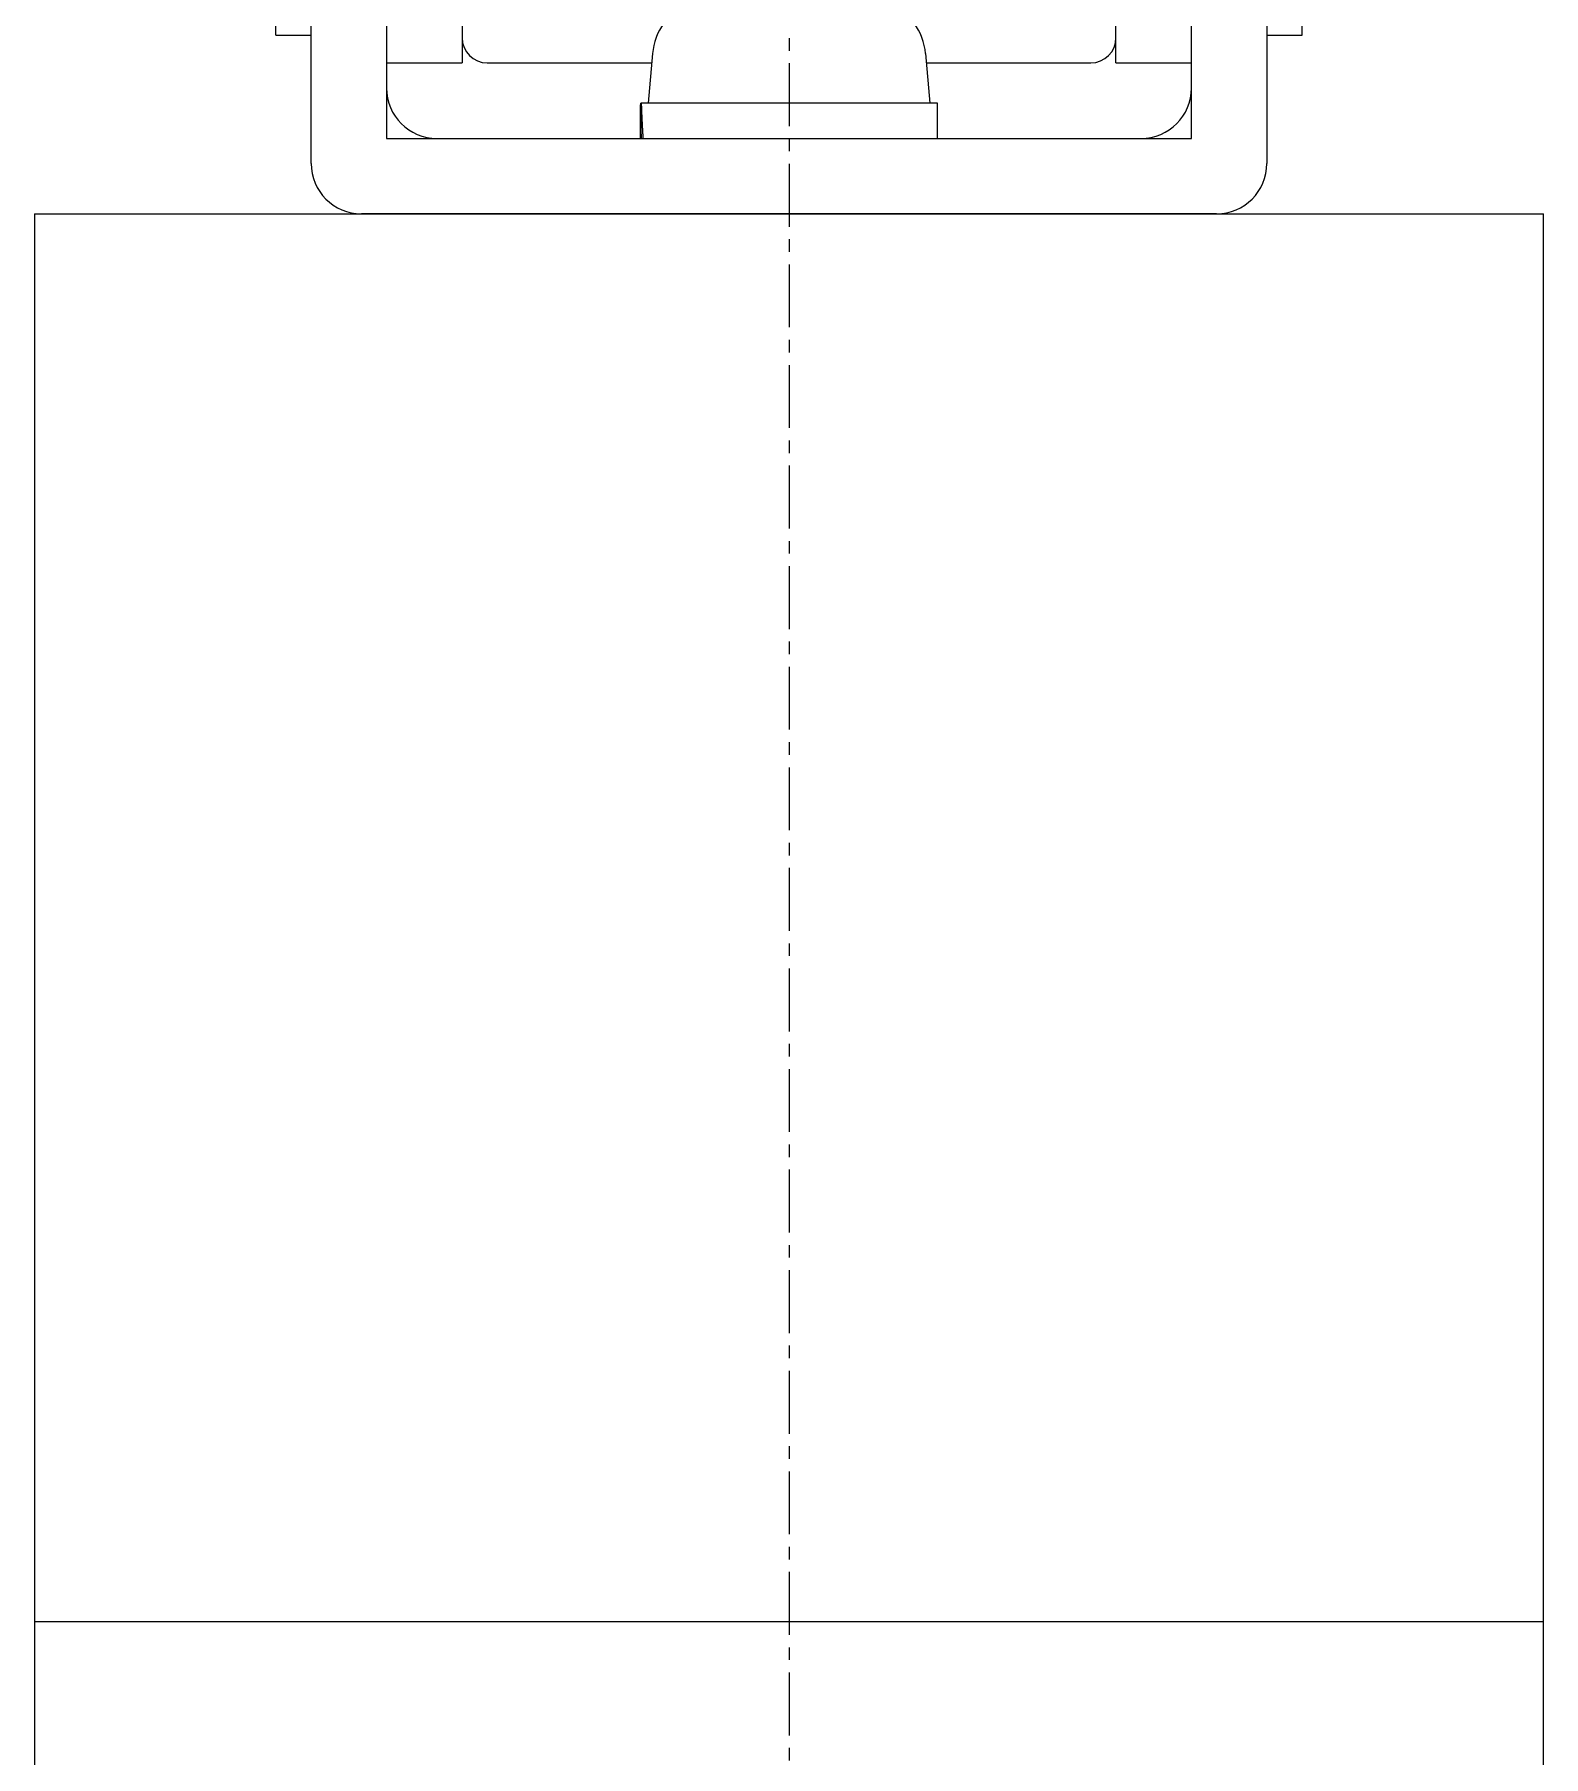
# Model space of a CAD drawing. Extents: x -7 to 305, y -225 to 131.
# Drawn here: x 44.85 to 74.85, y -75.67 to -41.42 of the extents above; entities that cross this region are included whole.
import ezdxf

# ---------------------------------------------------------------- set-up
doc = ezdxf.new("R2010")
doc.units = 0
doc.linetypes.add('CENTER', pattern=[2, 1.25, -0.25, 0.25, -0.25])
doc.layers.get('0').update_dxf_attribs({"linetype": 'CONTINUOUS'})
doc.layers.add('CENTER', color=1, linetype='CENTER')

# ---------------------------------------------------------------- blocks, each defined once
blk = doc.blocks.new('KOZU0011')
at = {"color": 7, "linetype": 'CONTINUOUS'}
for p, q in [((-6.5, 10), (-6.5, 3)), ((6.5, 3), (6.5, 10)), ((-10.2, 3.55), (-10.2, 9.45)), ((10.2, 3.553324), (10.2, 9.45)), ((-9.5, 1), (-9.5, 8.5)), ((-8, 8.5), (-8, 1.5)), ((8, 1.5), (8, 8.5)), ((9.5, 8.5), (9.5, 1)), ((-10.2, 3.55), (-9.884647, 3.55)), ((9.5, 3.55), (9.815353, 3.55)), ((-2.713547, 3.188167), (-2.8, 2.2)), ((2.713547, 3.188167), (2.8, 2.2)), ((-8, 3), (-6.5, 3)), ((-6, 3), (-2.730009, 3)), ((2.730009, 3), (6, 3)), ((6.5, 3), (8, 3)), ((-2.95, 1.5), (-2.95, 2.168181)), ((-2.949977, 2.2), (-2.937788, 2.2)), ((2.95, 2.2), (-2.937788, 2.2)), ((2.95, 1.5), (2.95, 2.2)), ((-8, 1.5), (8, 1.5)), ((8.5, 0), (-8.5, 0))]:
    blk.add_line(p, q, dxfattribs=at)
for points in [[(-9.88465, 3.55, 0), (-9.88164, 3.55, 0), (-9.87863, 3.55, 0), (-9.87563, 3.55, 0), (-9.87262, 3.55, 0), (-9.86962, 3.55001, 0), (-9.86661, 3.55001, 0), (-9.8636, 3.55001, 0), (-9.8606, 3.55001, 0), (-9.85759, 3.55002, 0), (-9.85459, 3.55002, 0), (-9.85158, 3.55002, 0), (-9.84857, 3.55003, 0), (-9.84557, 3.55003, 0), (-9.84256, 3.55004, 0), (-9.83955, 3.55005, 0), (-9.83655, 3.55005, 0), (-9.83354, 3.55006, 0), (-9.83054, 3.55007, 0), (-9.82753, 3.55007, 0), (-9.82452, 3.55008, 0), (-9.82152, 3.55009, 0), (-9.81851, 3.5501, 0), (-9.81551, 3.55011, 0), (-9.8125, 3.55012, 0), (-9.80949, 3.55013, 0), (-9.80649, 3.55014, 0), (-9.80348, 3.55015, 0), (-9.80048, 3.55016, 0), (-9.79747, 3.55017, 0), (-9.79446, 3.55018, 0), (-9.79146, 3.55019, 0), (-9.78845, 3.55021, 0), (-9.78545, 3.55022, 0), (-9.78244, 3.55023, 0), (-9.77943, 3.55025, 0), (-9.77643, 3.55026, 0), (-9.77342, 3.55028, 0), (-9.77042, 3.55029, 0), (-9.76741, 3.55031, 0), (-9.7644, 3.55032, 0), (-9.7614, 3.55034, 0), (-9.75839, 3.55036, 0), (-9.75539, 3.55038, 0), (-9.75238, 3.55039, 0), (-9.74937, 3.55041, 0), (-9.74637, 3.55043, 0), (-9.74336, 3.55045, 0), (-9.74036, 3.55047, 0), (-9.73735, 3.55049, 0), (-9.73435, 3.55051, 0), (-9.73134, 3.55053, 0), (-9.72834, 3.55055, 0), (-9.72533, 3.55057, 0), (-9.72232, 3.55059, 0), (-9.71932, 3.55061, 0), (-9.71631, 3.55064, 0), (-9.71331, 3.55066, 0), (-9.7103, 3.55068, 0), (-9.7073, 3.55071, 0), (-9.70429, 3.55073, 0), (-9.70129, 3.55076, 0), (-9.69828, 3.55078, 0), (-9.69527, 3.55081, 0), (-9.69227, 3.55083, 0), (-9.68926, 3.55086, 0), (-9.68626, 3.55088, 0), (-9.68325, 3.55091, 0), (-9.68025, 3.55094, 0), (-9.67724, 3.55097, 0), (-9.67424, 3.55099, 0), (-9.67123, 3.55102, 0), (-9.66823, 3.55105, 0), (-9.66522, 3.55108, 0), (-9.66222, 3.55111, 0), (-9.65921, 3.55114, 0), (-9.65621, 3.55117, 0), (-9.6532, 3.5512, 0), (-9.6502, 3.55123, 0), (-9.64719, 3.55127, 0), (-9.64419, 3.5513, 0), (-9.64118, 3.55133, 0), (-9.63818, 3.55136, 0), (-9.63517, 3.5514, 0), (-9.63217, 3.55143, 0), (-9.62916, 3.55147, 0), (-9.62616, 3.5515, 0), (-9.62315, 3.55154, 0), (-9.62015, 3.55157, 0), (-9.61715, 3.55161, 0), (-9.61414, 3.55164, 0), (-9.61114, 3.55168, 0), (-9.60813, 3.55172, 0), (-9.60513, 3.55175, 0), (-9.60212, 3.55179, 0), (-9.59912, 3.55183, 0), (-9.59611, 3.55187, 0), (-9.59311, 3.55191, 0), (-9.59011, 3.55195, 0), (-9.5871, 3.55199, 0), (-9.5841, 3.55203, 0), (-9.58109, 3.55207, 0), (-9.57809, 3.55211, 0), (-9.57509, 3.55215, 0), (-9.57208, 3.55219, 0), (-9.56908, 3.55224, 0), (-9.56607, 3.55228, 0), (-9.56307, 3.55232, 0), (-9.56007, 3.55237, 0), (-9.55706, 3.55241, 0), (-9.55406, 3.55245, 0), (-9.55105, 3.5525, 0), (-9.54805, 3.55254, 0), (-9.54505, 3.55259, 0), (-9.54204, 3.55264, 0), (-9.53904, 3.55268, 0), (-9.53604, 3.55273, 0), (-9.53303, 3.55278, 0), (-9.53003, 3.55282, 0), (-9.52703, 3.55287, 0), (-9.52402, 3.55292, 0), (-9.52102, 3.55297, 0), (-9.51802, 3.55302, 0), (-9.51501, 3.55307, 0), (-9.51201, 3.55312, 0), (-9.50901, 3.55317, 0), (-9.50601, 3.55322, 0), (-9.503, 3.55327, 0), (-9.5, 3.55332, 0)], [(9.81535, 3.55, 0), (9.81836, 3.55, 0), (9.82137, 3.55, 0), (9.82437, 3.55, 0), (9.82738, 3.55, 0), (9.83038, 3.55001, 0), (9.83339, 3.55001, 0), (9.8364, 3.55001, 0), (9.8394, 3.55001, 0), (9.84241, 3.55002, 0), (9.84541, 3.55002, 0), (9.84842, 3.55002, 0), (9.85143, 3.55003, 0), (9.85443, 3.55003, 0), (9.85744, 3.55004, 0), (9.86045, 3.55005, 0), (9.86345, 3.55005, 0), (9.86646, 3.55006, 0), (9.86946, 3.55007, 0), (9.87247, 3.55007, 0), (9.87548, 3.55008, 0), (9.87848, 3.55009, 0), (9.88149, 3.5501, 0), (9.88449, 3.55011, 0), (9.8875, 3.55012, 0), (9.89051, 3.55013, 0), (9.89351, 3.55014, 0), (9.89652, 3.55015, 0), (9.89952, 3.55016, 0), (9.90253, 3.55017, 0), (9.90554, 3.55018, 0), (9.90854, 3.55019, 0), (9.91155, 3.55021, 0), (9.91455, 3.55022, 0), (9.91756, 3.55023, 0), (9.92057, 3.55025, 0), (9.92357, 3.55026, 0), (9.92658, 3.55028, 0), (9.92958, 3.55029, 0), (9.93259, 3.55031, 0), (9.9356, 3.55032, 0), (9.9386, 3.55034, 0), (9.94161, 3.55036, 0), (9.94461, 3.55038, 0), (9.94762, 3.55039, 0), (9.95063, 3.55041, 0), (9.95363, 3.55043, 0), (9.95664, 3.55045, 0), (9.95964, 3.55047, 0), (9.96265, 3.55049, 0), (9.96565, 3.55051, 0), (9.96866, 3.55053, 0), (9.97166, 3.55055, 0), (9.97467, 3.55057, 0), (9.97768, 3.55059, 0), (9.98068, 3.55061, 0), (9.98369, 3.55064, 0), (9.98669, 3.55066, 0), (9.9897, 3.55068, 0), (9.9927, 3.55071, 0), (9.99571, 3.55073, 0), (9.99871, 3.55076, 0), (10.0017, 3.55078, 0), (10.0047, 3.55081, 0), (10.0077, 3.55083, 0), (10.0107, 3.55086, 0), (10.0137, 3.55088, 0), (10.0167, 3.55091, 0), (10.0198, 3.55094, 0), (10.0228, 3.55097, 0), (10.0258, 3.55099, 0), (10.0288, 3.55102, 0), (10.0318, 3.55105, 0), (10.0348, 3.55108, 0), (10.0378, 3.55111, 0), (10.0408, 3.55114, 0), (10.0438, 3.55117, 0), (10.0468, 3.5512, 0), (10.0498, 3.55123, 0), (10.0528, 3.55127, 0), (10.0558, 3.5513, 0), (10.0588, 3.55133, 0), (10.0618, 3.55136, 0), (10.0648, 3.5514, 0), (10.0678, 3.55143, 0), (10.0708, 3.55147, 0), (10.0738, 3.5515, 0), (10.0768, 3.55154, 0), (10.0799, 3.55157, 0), (10.0829, 3.55161, 0), (10.0859, 3.55164, 0), (10.0889, 3.55168, 0), (10.0919, 3.55172, 0), (10.0949, 3.55175, 0), (10.0979, 3.55179, 0), (10.1009, 3.55183, 0), (10.1039, 3.55187, 0), (10.1069, 3.55191, 0), (10.1099, 3.55195, 0), (10.1129, 3.55199, 0), (10.1159, 3.55203, 0), (10.1189, 3.55207, 0), (10.1219, 3.55211, 0), (10.1249, 3.55215, 0), (10.1279, 3.55219, 0), (10.1309, 3.55224, 0), (10.1339, 3.55228, 0), (10.1369, 3.55232, 0), (10.1399, 3.55237, 0), (10.1429, 3.55241, 0), (10.1459, 3.55245, 0), (10.1489, 3.5525, 0), (10.1519, 3.55254, 0), (10.155, 3.55259, 0), (10.158, 3.55264, 0), (10.161, 3.55268, 0), (10.164, 3.55273, 0), (10.167, 3.55278, 0), (10.17, 3.55282, 0), (10.173, 3.55287, 0), (10.176, 3.55292, 0), (10.179, 3.55297, 0), (10.182, 3.55302, 0), (10.185, 3.55307, 0), (10.188, 3.55312, 0), (10.191, 3.55317, 0), (10.194, 3.55322, 0), (10.197, 3.55327, 0), (10.2, 3.55332, 0)], [(-2.94998, 2.20056, 0), (-2.94998, 2.19509, 0), (-2.94999, 2.18962, 0), (-2.94999, 2.18415, 0), (-2.95, 2.17869, 0), (-2.95, 2.17322, 0), (-2.95, 2.16775, 0), (-2.95, 2.16228, 0), (-2.95, 2.15681, 0), (-2.94999, 2.15134, 0), (-2.94999, 2.14587, 0), (-2.94998, 2.1404, 0), (-2.94998, 2.13493, 0), (-2.94997, 2.12946, 0), (-2.94996, 2.12398, 0), (-2.94994, 2.11851, 0), (-2.94993, 2.11304, 0), (-2.94992, 2.10757, 0), (-2.9499, 2.1021, 0), (-2.94988, 2.09663, 0), (-2.94987, 2.09116, 0), (-2.94985, 2.08569, 0), (-2.94983, 2.08021, 0), (-2.9498, 2.07474, 0), (-2.94978, 2.06927, 0), (-2.94976, 2.0638, 0), (-2.94973, 2.05833, 0), (-2.9497, 2.05285, 0), (-2.94967, 2.04738, 0), (-2.94964, 2.04191, 0), (-2.94961, 2.03644, 0), (-2.94958, 2.03096, 0), (-2.94954, 2.02549, 0), (-2.94951, 2.02002, 0), (-2.94947, 2.01454, 0), (-2.94943, 2.00907, 0), (-2.94939, 2.0036, 0), (-2.94935, 1.99812, 0), (-2.94931, 1.99265, 0), (-2.94926, 1.98718, 0), (-2.94922, 1.9817, 0), (-2.94917, 1.97623, 0), (-2.94912, 1.97076, 0), (-2.94907, 1.96528, 0), (-2.94902, 1.95981, 0), (-2.94897, 1.95434, 0), (-2.94892, 1.94886, 0), (-2.94886, 1.94339, 0), (-2.94881, 1.93791, 0), (-2.94875, 1.93244, 0), (-2.94869, 1.92696, 0), (-2.94863, 1.92149, 0), (-2.94857, 1.91602, 0), (-2.94851, 1.91054, 0), (-2.94844, 1.90507, 0), (-2.94838, 1.89959, 0), (-2.94831, 1.89412, 0), (-2.94824, 1.88864, 0), (-2.94817, 1.88317, 0), (-2.9481, 1.87769, 0), (-2.94803, 1.87222, 0), (-2.94796, 1.86675, 0), (-2.94788, 1.86127, 0), (-2.94781, 1.8558, 0), (-2.94773, 1.85032, 0), (-2.94765, 1.84485, 0), (-2.94757, 1.83937, 0), (-2.94749, 1.8339, 0), (-2.94741, 1.82842, 0), (-2.94732, 1.82295, 0), (-2.94724, 1.81747, 0), (-2.94715, 1.812, 0), (-2.94706, 1.80652, 0), (-2.94697, 1.80105, 0), (-2.94688, 1.79557, 0), (-2.94679, 1.7901, 0), (-2.9467, 1.78462, 0), (-2.9466, 1.77915, 0), (-2.9465, 1.77368, 0), (-2.94641, 1.7682, 0), (-2.94631, 1.76273, 0), (-2.94621, 1.75725, 0), (-2.94611, 1.75178, 0), (-2.946, 1.7463, 0), (-2.9459, 1.74083, 0), (-2.94579, 1.73535, 0), (-2.94569, 1.72988, 0), (-2.94558, 1.7244, 0), (-2.94547, 1.71893, 0), (-2.94536, 1.71346, 0), (-2.94524, 1.70798, 0), (-2.94513, 1.70251, 0), (-2.94501, 1.69703, 0), (-2.9449, 1.69156, 0), (-2.94478, 1.68608, 0), (-2.94466, 1.68061, 0), (-2.94454, 1.67514, 0), (-2.94442, 1.66966, 0), (-2.9443, 1.66419, 0), (-2.94417, 1.65872, 0), (-2.94405, 1.65324, 0), (-2.94392, 1.64777, 0), (-2.94379, 1.64229, 0), (-2.94366, 1.63682, 0), (-2.94353, 1.63135, 0), (-2.9434, 1.62587, 0), (-2.94326, 1.6204, 0), (-2.94313, 1.61493, 0), (-2.94299, 1.60946, 0), (-2.94285, 1.60398, 0), (-2.94271, 1.59851, 0), (-2.94257, 1.59304, 0), (-2.94243, 1.58756, 0), (-2.94229, 1.58209, 0), (-2.94214, 1.57662, 0), (-2.942, 1.57115, 0), (-2.94185, 1.56567, 0), (-2.9417, 1.5602, 0), (-2.94155, 1.55473, 0), (-2.9414, 1.54926, 0), (-2.94125, 1.54379, 0), (-2.94109, 1.53832, 0), (-2.94094, 1.53284, 0), (-2.94078, 1.52737, 0), (-2.94062, 1.5219, 0), (-2.94046, 1.51643, 0), (-2.9403, 1.51096, 0), (-2.94014, 1.50549, 0), (-2.93998, 1.50002, 0)], [(-2.93779, 2.2, 0), (-2.93761, 2.19451, 0), (-2.93742, 2.18903, 0), (-2.93724, 2.18354, 0), (-2.93705, 2.17805, 0), (-2.93686, 2.17257, 0), (-2.93667, 2.16708, 0), (-2.93648, 2.1616, 0), (-2.93629, 2.15611, 0), (-2.9361, 2.15063, 0), (-2.9359, 2.14514, 0), (-2.93571, 2.13966, 0), (-2.93551, 2.13417, 0), (-2.93531, 2.12869, 0), (-2.93511, 2.1232, 0), (-2.93491, 2.11772, 0), (-2.93471, 2.11223, 0), (-2.9345, 2.10675, 0), (-2.9343, 2.10127, 0), (-2.93409, 2.09578, 0), (-2.93388, 2.0903, 0), (-2.93367, 2.08482, 0), (-2.93346, 2.07933, 0), (-2.93325, 2.07385, 0), (-2.93304, 2.06837, 0), (-2.93282, 2.06289, 0), (-2.93261, 2.05741, 0), (-2.93239, 2.05193, 0), (-2.93217, 2.04644, 0), (-2.93195, 2.04096, 0), (-2.93173, 2.03548, 0), (-2.93151, 2.03, 0), (-2.93128, 2.02452, 0), (-2.93106, 2.01904, 0), (-2.93083, 2.01356, 0), (-2.9306, 2.00808, 0), (-2.93037, 2.0026, 0), (-2.93014, 1.99713, 0), (-2.92991, 1.99165, 0), (-2.92968, 1.98617, 0), (-2.92944, 1.98069, 0), (-2.9292, 1.97521, 0), (-2.92897, 1.96974, 0), (-2.92873, 1.96426, 0), (-2.92849, 1.95878, 0), (-2.92825, 1.95331, 0), (-2.928, 1.94783, 0), (-2.92776, 1.94235, 0), (-2.92751, 1.93688, 0), (-2.92727, 1.9314, 0), (-2.92702, 1.92593, 0), (-2.92677, 1.92045, 0), (-2.92652, 1.91498, 0), (-2.92626, 1.9095, 0), (-2.92601, 1.90403, 0), (-2.92575, 1.89856, 0), (-2.9255, 1.89308, 0), (-2.92524, 1.88761, 0), (-2.92498, 1.88214, 0), (-2.92472, 1.87666, 0), (-2.92446, 1.87119, 0), (-2.9242, 1.86572, 0), (-2.92393, 1.86025, 0), (-2.92367, 1.85478, 0), (-2.9234, 1.84931, 0), (-2.92313, 1.84384, 0), (-2.92286, 1.83837, 0), (-2.92259, 1.8329, 0), (-2.92232, 1.82743, 0), (-2.92204, 1.82196, 0), (-2.92177, 1.81649, 0), (-2.92149, 1.81102, 0), (-2.92121, 1.80556, 0), (-2.92093, 1.80009, 0), (-2.92065, 1.79462, 0), (-2.92037, 1.78915, 0), (-2.92009, 1.78369, 0), (-2.9198, 1.77822, 0), (-2.91952, 1.77276, 0), (-2.91923, 1.76729, 0), (-2.91894, 1.76183, 0), (-2.91865, 1.75636, 0), (-2.91836, 1.7509, 0), (-2.91807, 1.74543, 0), (-2.91777, 1.73997, 0), (-2.91748, 1.73451, 0), (-2.91718, 1.72904, 0), (-2.91688, 1.72358, 0), (-2.91658, 1.71812, 0), (-2.91628, 1.71266, 0), (-2.91598, 1.7072, 0), (-2.91568, 1.70174, 0), (-2.91537, 1.69628, 0), (-2.91506, 1.69082, 0), (-2.91476, 1.68536, 0), (-2.91445, 1.6799, 0), (-2.91414, 1.67444, 0), (-2.91383, 1.66898, 0), (-2.91351, 1.66352, 0), (-2.9132, 1.65807, 0), (-2.91288, 1.65261, 0), (-2.91257, 1.64715, 0), (-2.91225, 1.6417, 0), (-2.91193, 1.63624, 0), (-2.91161, 1.63079, 0), (-2.91129, 1.62533, 0), (-2.91096, 1.61988, 0), (-2.91064, 1.61442, 0), (-2.91031, 1.60897, 0), (-2.90999, 1.60352, 0), (-2.90966, 1.59807, 0), (-2.90933, 1.59261, 0), (-2.90899, 1.58716, 0), (-2.90866, 1.58171, 0), (-2.90833, 1.57626, 0), (-2.90799, 1.57081, 0), (-2.90766, 1.56536, 0), (-2.90732, 1.55991, 0), (-2.90698, 1.55446, 0), (-2.90664, 1.54901, 0), (-2.90629, 1.54357, 0), (-2.90595, 1.53812, 0), (-2.90561, 1.53267, 0), (-2.90526, 1.52722, 0), (-2.90491, 1.52178, 0), (-2.90456, 1.51633, 0), (-2.90421, 1.51089, 0), (-2.90386, 1.50544, 0), (-2.90351, 1.5, 0)]]:
    blk.add_polyline3d(points, dxfattribs=at)
for centre, radius, start, end in [((-1.518113, 3.083581), 1.2, 113.5471372, 175), ((1.518113, 3.083581), 1.2, 5, 66.4528628), ((-6, 3.5), 0.5, 180, 270), ((6, 3.5), 0.5, 270, 360), ((-7, 2.5), 1, 180, 270), ((7, 2.5), 1, 270, 360), ((-8.5, 1), 1, 180, 270), ((8.5, 1), 1, 270, 360)]:
    blk.add_arc(centre, radius, start, end, dxfattribs=at)
blk.add_point((0, 0), dxfattribs=at)

msp = doc.modelspace()

# ---------------------------------------------------------------- linework, layer by layer
at = {"color": 7, "linetype": 'CONTINUOUS'}
for p, q in [((44.846, -44.988), (44.846, -153.988)), ((44.846, -44.988), (74.846, -44.988)), ((51.346, -44.988), (68.346, -44.988)), ((74.846, -153.988), (74.846, -44.988)), ((74.846, -72.988), (44.846, -72.988))]:
    msp.add_line(p, q, dxfattribs=at)
at = {"layer": 'CENTER', "color": 1, "linetype": 'CENTER'}
msp.add_line((59.846, 22.005), (59.846, -159.487), dxfattribs=at)

# ---------------------------------------------------------------- block references
at = {"color": 7, "linetype": 'CONTINUOUS'}
msp.add_blockref('KOZU0011', (59.846, -44.988), dxfattribs=at)

doc.saveas('drawing.dxf')
